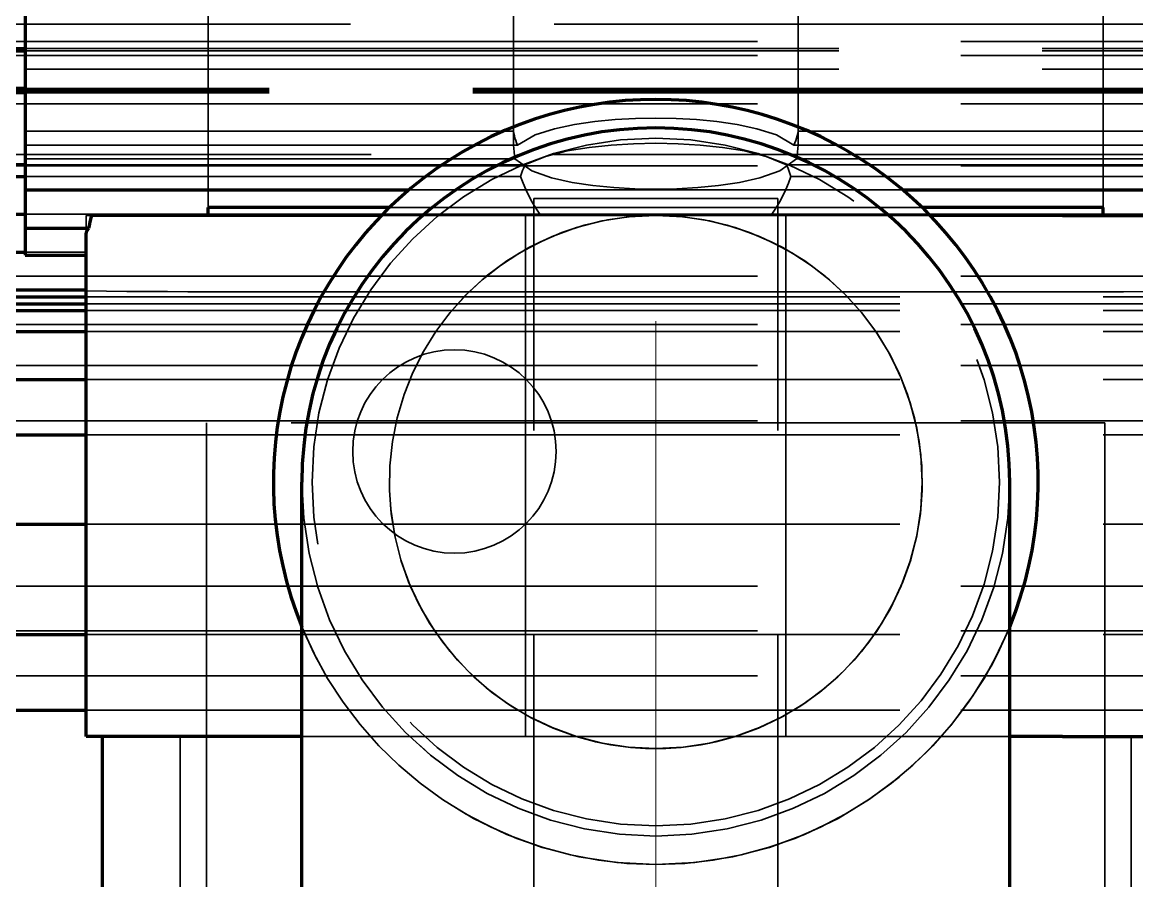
# Model space of a CAD drawing. Header units: millimetres. Extents: x 0 to 2208, y 0 to 420.
# Drawn here: x 185.68 to 191.16, y 233.59 to 237.81 of the extents above; entities that cross this region are included whole.
import ezdxf

# ---------------------------------------------------------------- set-up
doc = ezdxf.new("R2010")
doc.units = ezdxf.units.MM
doc.linetypes.add('IRAM-E-TRAZOS', pattern=[5, 4, -1])
doc.linetypes.add('IRAM-F-TRAZO-PUNTO', pattern=[20, 15, -2, 1, -2])
for name, color, linetype, lineweight in [('01-VISIBLE', 7, 'CONTINUOUS', 70), ('02-OCULTA', 4, 'IRAM-E-TRAZOS', 35), ('03-EJE', 1, 'IRAM-F-TRAZO-PUNTO', 18)]:
    doc.layers.add(name, color=color, linetype=linetype, lineweight=lineweight)

msp = doc.modelspace()

# ---------------------------------------------------------------- linework, layer by layer
at = {"layer": '01-VISIBLE'}
for p, q in [((185.697, 239.2865), (185.697, 236.9845)), ((185.297, 237.6785), (185.697, 237.6785)), ((185.597, 237.6672), (185.697, 237.6672)), ((185.697, 237.4816), (185.597, 237.4816)), ((185.697, 237.4746), (185.597, 237.4746)), ((185.697, 237.4686), (185.597, 237.4686)), ((185.697, 237.4637), (185.597, 237.4637)), ((185.697, 237.4601), (185.597, 237.4601)), ((185.697, 237.1074), (185.597, 237.1074)), ((185.297, 237.0505), (185.697, 237.0505)), ((185.697, 236.9845), (185.697, 236.7965)), ((185.697, 236.9845), (187.5836, 236.9845)), ((190.0104, 236.9845), (191.897, 236.9845)), ((186.597, 236.8585), (186.597, 236.8976)), ((187.4877, 236.8976), (186.597, 236.8976)), ((190.997, 236.8976), (190.1063, 236.8976)), ((190.997, 236.8585), (190.997, 236.8976)), ((185.297, 236.8645), (185.697, 236.8645)), ((187.4486, 236.8585), (186.797, 236.8585)), ((187.4486, 236.8585), (186.797, 236.8585)), ((190.797, 236.8585), (190.1454, 236.8585)), ((190.797, 236.8585), (190.1454, 236.8585)), ((185.697, 236.7965), (185.697, 236.6625)), ((185.697, 236.7965), (186.0104, 236.7965)), ((185.997, 234.2985), (185.997, 236.7626)), ((185.297, 236.6785), (185.697, 236.6785)), ((185.697, 236.6625), (185.997, 236.6625)), ((185.297, 236.4925), (185.997, 236.4925)), ((185.297, 236.4585), (185.997, 236.4585)), ((185.297, 236.4245), (185.997, 236.4245)), ((185.297, 236.3905), (185.997, 236.3905)), ((185.297, 236.2885), (185.997, 236.2885)), ((185.297, 236.0525), (185.997, 236.0525)), ((185.297, 235.7805), (185.997, 235.7805)), ((185.297, 235.3405), (185.997, 235.3405)), ((185.297, 234.7985), (185.997, 234.7985)), ((185.297, 234.4265), (185.997, 234.4265)), ((186.077, 233.4785), (186.077, 234.2985)), ((187.057, 234.2985), (186.797, 234.2985)), ((190.797, 234.2985), (190.537, 234.2985))]:
    msp.add_line(p, q, dxfattribs=at)
for points in [[(186.0104, 236.7965), (186.0124, 236.8069), (186.0145, 236.8173), (186.0168, 236.8277), (186.0192, 236.838), (186.0217, 236.8483), (186.0243, 236.8585)], [(186.797, 236.8585), (186.6866, 236.8585), (186.5762, 236.8585), (186.4659, 236.8585), (186.3555, 236.8585), (186.2451, 236.8585), (186.1347, 236.8585), (186.0243, 236.8585)], [(190.797, 236.8585), (190.9074, 236.8585), (191.0178, 236.8585), (191.1281, 236.8585), (191.2385, 236.8585), (191.3489, 236.8585), (191.4593, 236.8585), (191.5697, 236.8585)], [(185.997, 236.7626), (185.9975, 236.7687), (185.9987, 236.7748), (186.0008, 236.7807), (186.0035, 236.7862), (186.0068, 236.7915), (186.0104, 236.7965)], [(187.057, 233.5485), (187.057, 233.6485), (187.057, 233.7485), (187.057, 233.8485), (187.057, 233.9485), (187.057, 234.0485), (187.057, 234.1485), (187.057, 234.2485), (187.057, 234.3485), (187.057, 234.4485), (187.057, 234.5485), (187.057, 234.6485), (187.057, 234.7485), (187.057, 234.8485), (187.057, 234.9485), (187.057, 235.0485), (187.057, 235.1485), (187.057, 235.2485), (187.057, 235.3485), (187.057, 235.4485), (187.057, 235.5485)], [(190.537, 233.5485), (190.537, 233.6485), (190.537, 233.7485), (190.537, 233.8485), (190.537, 233.9485), (190.537, 234.0485), (190.537, 234.1485), (190.537, 234.2485), (190.537, 234.3485), (190.537, 234.4485), (190.537, 234.5485), (190.537, 234.6485), (190.537, 234.7485), (190.537, 234.8485), (190.537, 234.9485), (190.537, 235.0485), (190.537, 235.1485), (190.537, 235.2485), (190.537, 235.3485), (190.537, 235.4485), (190.537, 235.5485)], [(186.797, 234.2985), (186.697, 234.2985), (186.597, 234.2985), (186.497, 234.2985), (186.397, 234.2985), (186.297, 234.2985), (186.197, 234.2985), (186.097, 234.2985), (185.997, 234.2985)], [(190.797, 234.2985), (190.897, 234.2985), (190.997, 234.2985), (191.097, 234.2985), (191.197, 234.2985), (191.297, 234.2985), (191.397, 234.2985), (191.497, 234.2985), (191.597, 234.2985)]]:
    msp.add_lwpolyline(points, dxfattribs=at)
for radius, start, end in [(1.88, -22.2513, -157.7487), (1.74, 0, 180)]:
    msp.add_arc((188.797, 235.5485), radius, start, end, dxfattribs=at)
at = {"layer": '02-OCULTA'}
for p, q in [((188.097, 237.2385), (188.097, 241.4365)), ((189.497, 237.2385), (189.497, 241.4365)), ((185.697, 237.5765), (185.697, 240.5905)), ((186.597, 236.8976), (186.597, 238.2365)), ((186.597, 236.8585), (186.597, 238.2365)), ((186.597, 236.8976), (186.597, 238.2365)), ((190.997, 236.8976), (190.997, 238.2365)), ((190.997, 236.8585), (190.997, 238.2365)), ((190.997, 236.8976), (190.997, 238.2365)), ((192.297, 237.7985), (185.297, 237.7985)), ((192.297, 237.7985), (185.297, 237.7985)), ((185.297, 237.7125), (192.297, 237.7125)), ((185.297, 237.7125), (192.297, 237.7125)), ((185.697, 237.6785), (191.897, 237.6785)), ((185.697, 237.6672), (191.897, 237.6672)), ((185.297, 237.6445), (192.297, 237.6445)), ((185.297, 237.6445), (192.297, 237.6445)), ((185.697, 237.2045), (185.697, 237.5765)), ((185.697, 237.5765), (191.897, 237.5765)), ((191.897, 237.4816), (185.697, 237.4816)), ((191.897, 237.4746), (185.697, 237.4746)), ((191.897, 237.4686), (185.697, 237.4686)), ((191.897, 237.4637), (185.697, 237.4637)), ((191.897, 237.4601), (185.697, 237.4601)), ((185.297, 237.4065), (192.297, 237.4065)), ((185.697, 237.1365), (185.697, 237.2725)), ((185.697, 237.2725), (185.697, 237.2045)), ((185.697, 237.2725), (188.0978, 237.2725)), ((189.4962, 237.2725), (191.397, 237.2725)), ((185.697, 237.2045), (188.118, 237.2045)), ((189.476, 237.2045), (191.397, 237.2045)), ((192.397, 237.1585), (185.297, 237.1585)), ((192.297, 237.1585), (185.297, 237.1585)), ((185.697, 236.6625), (185.697, 237.1365)), ((185.697, 237.1365), (188.1045, 237.1365)), ((189.4895, 237.1365), (191.397, 237.1365)), ((185.297, 237.1025), (192.297, 237.1025)), ((188.1538, 237.1074), (185.697, 237.1074)), ((191.397, 237.1074), (189.4402, 237.1074)), ((185.697, 237.0505), (188.1325, 237.0505)), ((189.4615, 237.0505), (191.397, 237.0505)), ((187.5836, 236.9845), (190.0104, 236.9845)), ((186.597, 236.8585), (186.597, 236.8976)), ((190.1063, 236.8976), (187.4877, 236.8976)), ((188.197, 230.802), (188.197, 236.942)), ((189.397, 230.802), (189.397, 236.942)), ((190.997, 236.8585), (190.997, 236.8976)), ((185.297, 236.8645), (192.297, 236.8645)), ((185.697, 236.8645), (188.2268, 236.8645)), ((185.997, 236.7626), (185.997, 236.8585)), ((185.997, 234.2985), (185.997, 236.8585)), ((191.597, 236.8585), (185.997, 236.8585)), ((185.997, 236.8585), (185.997, 236.6625)), ((185.997, 236.7626), (185.997, 236.8585)), ((185.997, 236.4878), (185.997, 236.8585)), ((185.997, 236.6785), (185.997, 236.8585)), ((185.997, 236.8585), (191.597, 236.8585)), ((186.0243, 236.8585), (186.597, 236.8585)), ((186.797, 236.8585), (186.597, 236.8585)), ((190.997, 236.8585), (186.597, 236.8585)), ((190.797, 236.8585), (186.797, 236.8585)), ((188.797, 236.8585), (187.4486, 236.8585)), ((190.1454, 236.8585), (187.4486, 236.8585)), ((188.157, 234.2985), (188.157, 236.8585)), ((190.1454, 236.8585), (188.797, 236.8585)), ((189.3672, 236.8645), (191.397, 236.8645)), ((189.437, 234.2985), (189.437, 236.8585)), ((190.997, 236.8585), (190.797, 236.8585)), ((190.997, 236.8585), (191.5697, 236.8585)), ((185.997, 236.6625), (185.997, 236.7626)), ((185.697, 236.6785), (185.997, 236.6785)), ((185.997, 236.4925), (185.997, 236.6785)), ((185.697, 236.6625), (185.997, 236.6625)), ((185.297, 236.5605), (192.297, 236.5605)), ((185.997, 236.4878), (185.997, 236.4925)), ((185.997, 236.4585), (192.297, 236.4585)), ((190.797, 236.4833), (186.797, 236.4833)), ((185.297, 236.4245), (192.297, 236.4245)), ((185.997, 236.4245), (192.297, 236.4245)), ((185.997, 236.3905), (192.297, 236.3905)), ((185.297, 236.3225), (192.297, 236.3225)), ((185.997, 236.2885), (192.297, 236.2885)), ((185.297, 236.1205), (192.297, 236.1205)), ((185.997, 236.0525), (192.297, 236.0525)), ((185.297, 235.8485), (192.297, 235.8485)), ((191.005, 235.8399), (186.589, 235.8399)), ((186.589, 235.8399), (186.589, 233.4792)), ((186.589, 235.8385), (186.589, 235.8399)), ((191.005, 235.8385), (186.589, 235.8385)), ((186.589, 233.4785), (186.589, 235.8385)), ((191.005, 235.8399), (191.005, 233.4792)), ((191.005, 235.8385), (191.005, 235.8399)), ((191.005, 233.4785), (191.005, 235.8385)), ((185.997, 235.7805), (192.297, 235.7805)), ((185.997, 235.3405), (192.297, 235.3405)), ((185.297, 235.0365), (192.297, 235.0365)), ((185.297, 234.8165), (192.297, 234.8165)), ((185.997, 234.7985), (192.297, 234.7985)), ((185.297, 234.5965), (192.297, 234.5965)), ((185.297, 234.4265), (192.297, 234.4265)), ((185.997, 234.4265), (192.297, 234.4265)), ((186.4594, 233.4785), (186.4594, 234.2985)), ((190.797, 234.2985), (186.797, 234.2985)), ((188.4051, 234.2985), (187.057, 234.2985)), ((188.4051, 234.2985), (189.1889, 234.2985)), ((190.537, 234.2985), (189.1889, 234.2985)), ((191.1346, 233.4785), (191.1346, 234.2985))]:
    msp.add_line(p, q, dxfattribs=at)
for points in [[(188.797, 237.3368), (188.6968, 237.3349), (188.5967, 237.3295), (188.4969, 237.3198), (188.3977, 237.3054), (188.2996, 237.2848), (188.2041, 237.2547), (188.118, 237.2045)], [(189.476, 237.2045), (189.3899, 237.2547), (189.2944, 237.2848), (189.1963, 237.3054), (189.0971, 237.3198), (188.9973, 237.3295), (188.8972, 237.3349), (188.797, 237.3368)], [(188.0978, 237.2725), (188.0976, 237.2669), (188.0974, 237.2612), (188.0972, 237.2555), (188.0971, 237.2499), (188.097, 237.2442), (188.097, 237.2385)], [(188.097, 237.2385), (188.0972, 237.2215), (188.0978, 237.2044), (188.0989, 237.1874), (188.1003, 237.1704), (188.1022, 237.1534), (188.1045, 237.1365)], [(188.118, 237.2045), (188.1129, 237.2153), (188.1085, 237.2263), (188.1048, 237.2376), (188.1017, 237.2491), (188.0994, 237.2607), (188.0978, 237.2725)], [(189.4962, 237.2725), (189.4946, 237.2607), (189.4923, 237.2491), (189.4892, 237.2376), (189.4855, 237.2263), (189.4811, 237.2153), (189.476, 237.2045)], [(189.4895, 237.1365), (189.4918, 237.1534), (189.4937, 237.1704), (189.4951, 237.1874), (189.4962, 237.2044), (189.4968, 237.2215), (189.497, 237.2385)], [(189.497, 237.2385), (189.497, 237.2442), (189.4969, 237.2499), (189.4968, 237.2555), (189.4966, 237.2612), (189.4964, 237.2669), (189.4962, 237.2725)], [(188.1538, 237.1074), (188.255, 237.1488), (188.3612, 237.1751), (188.4693, 237.1927), (188.5782, 237.2043), (188.6875, 237.211), (188.797, 237.2132)], [(188.797, 237.2132), (188.9065, 237.211), (189.0158, 237.2043), (189.1247, 237.1927), (189.2328, 237.1751), (189.339, 237.1488), (189.4402, 237.1074)], [(188.1045, 237.1365), (188.1876, 237.0772), (188.2848, 237.0429), (188.3857, 237.0208), (188.4879, 237.0058), (188.5907, 236.9957), (188.6937, 236.9897), (188.797, 236.987), (188.9003, 236.9897), (189.0033, 236.9957), (189.1061, 237.0058), (189.2083, 237.0208), (189.3092, 237.0429), (189.4064, 237.0772), (189.4895, 237.1365)], [(188.1325, 237.0505), (188.1357, 237.0601), (188.139, 237.0697), (188.1425, 237.0792), (188.1462, 237.0886), (188.1499, 237.098), (188.1538, 237.1074)], [(189.4402, 237.1074), (189.4441, 237.098), (189.4478, 237.0886), (189.4515, 237.0792), (189.455, 237.0697), (189.4583, 237.0601), (189.4615, 237.0505)], [(188.2268, 236.8645), (188.2073, 236.8935), (188.1892, 236.9233), (188.1727, 236.954), (188.1577, 236.9855), (188.1443, 237.0177), (188.1325, 237.0505)], [(189.4615, 237.0505), (189.4497, 237.0177), (189.4363, 236.9855), (189.4213, 236.954), (189.4048, 236.9233), (189.3867, 236.8935), (189.3672, 236.8645)], [(188.797, 236.942), (188.697, 236.942), (188.597, 236.942), (188.497, 236.942), (188.397, 236.942), (188.297, 236.942), (188.197, 236.942)], [(188.197, 236.942), (188.297, 236.942), (188.397, 236.942), (188.497, 236.942), (188.597, 236.942), (188.697, 236.942), (188.797, 236.942), (188.897, 236.942), (188.997, 236.942), (189.097, 236.942), (189.197, 236.942), (189.297, 236.942), (189.397, 236.942)], [(189.397, 236.942), (189.297, 236.942), (189.197, 236.942), (189.097, 236.942), (188.997, 236.942), (188.897, 236.942), (188.797, 236.942)], [(186.0243, 236.8585), (186.0198, 236.8585), (186.0152, 236.8585), (186.0107, 236.8585), (186.0061, 236.8585), (186.0016, 236.8585), (185.997, 236.8585)], [(186.797, 236.8585), (186.697, 236.8585), (186.597, 236.8585), (186.497, 236.8585), (186.397, 236.8585), (186.297, 236.8585), (186.197, 236.8585), (186.097, 236.8585), (185.997, 236.8585)], [(186.0243, 236.8585), (186.0198, 236.8585), (186.0152, 236.8585), (186.0107, 236.8585), (186.0061, 236.8585), (186.0016, 236.8585), (185.997, 236.8585)], [(188.797, 236.8585), (188.6903, 236.8585), (188.5837, 236.8585), (188.477, 236.8585), (188.3703, 236.8585), (188.2637, 236.8585), (188.157, 236.8585)], [(188.157, 236.8585), (188.2637, 236.8585), (188.3703, 236.8585), (188.477, 236.8585), (188.5837, 236.8585), (188.6903, 236.8585), (188.797, 236.8585), (188.9037, 236.8585), (189.0103, 236.8585), (189.117, 236.8585), (189.2237, 236.8585), (189.3303, 236.8585), (189.437, 236.8585)], [(189.3672, 236.8645), (189.2636, 236.8645), (189.1599, 236.8645), (189.0562, 236.8645), (188.9525, 236.8645), (188.8488, 236.8645), (188.7452, 236.8645), (188.6415, 236.8645), (188.5378, 236.8645), (188.4341, 236.8645), (188.3304, 236.8645), (188.2268, 236.8645)], [(189.437, 236.8585), (189.3303, 236.8585), (189.2237, 236.8585), (189.117, 236.8585), (189.0103, 236.8585), (188.9037, 236.8585), (188.797, 236.8585)], [(190.797, 236.8585), (190.897, 236.8585), (190.997, 236.8585), (191.097, 236.8585), (191.197, 236.8585), (191.297, 236.8585), (191.397, 236.8585), (191.497, 236.8585), (191.597, 236.8585)], [(186.797, 236.4833), (186.697, 236.4833), (186.597, 236.4834), (186.497, 236.4836), (186.397, 236.4839), (186.297, 236.4843), (186.197, 236.4848), (186.097, 236.4856), (185.997, 236.4878)], [(191.597, 236.4878), (191.497, 236.4856), (191.397, 236.4848), (191.297, 236.4843), (191.197, 236.4839), (191.097, 236.4836), (190.997, 236.4834), (190.897, 236.4833), (190.797, 236.4833)], [(186.797, 234.2985), (186.697, 234.2985), (186.597, 234.2985), (186.497, 234.2985), (186.397, 234.2985), (186.297, 234.2985), (186.197, 234.2985), (186.097, 234.2985), (185.997, 234.2985)], [(188.797, 234.2985), (188.6963, 234.2985), (188.5955, 234.2985), (188.4948, 234.2985), (188.394, 234.2985), (188.2933, 234.2985), (188.1926, 234.2985), (188.0918, 234.2985), (187.9911, 234.2985), (187.8903, 234.2985), (187.7896, 234.2985), (187.6889, 234.2985), (187.5881, 234.2985), (187.4874, 234.2985), (187.3866, 234.2985), (187.2859, 234.2985), (187.1851, 234.2985), (187.0844, 234.2985), (186.9837, 234.2985), (186.8829, 234.2985), (186.7822, 234.2985), (186.6814, 234.2985), (186.5807, 234.2985), (186.48, 234.2985), (186.3792, 234.2985), (186.2785, 234.2985), (186.1777, 234.2985), (186.077, 234.2985)], [(186.077, 234.2985), (186.1777, 234.2985), (186.2785, 234.2985), (186.3792, 234.2985), (186.48, 234.2985), (186.5807, 234.2985), (186.6814, 234.2985), (186.7822, 234.2985), (186.8829, 234.2985), (186.9837, 234.2985), (187.0844, 234.2985), (187.1851, 234.2985), (187.2859, 234.2985), (187.3866, 234.2985), (187.4874, 234.2985), (187.5881, 234.2985), (187.6889, 234.2985), (187.7896, 234.2985), (187.8903, 234.2985), (187.9911, 234.2985), (188.0918, 234.2985), (188.1926, 234.2985), (188.2933, 234.2985), (188.394, 234.2985), (188.4948, 234.2985), (188.5955, 234.2985), (188.6963, 234.2985), (188.797, 234.2985), (188.8977, 234.2985), (188.9985, 234.2985), (189.0992, 234.2985), (189.2, 234.2985), (189.3007, 234.2985), (189.4014, 234.2985), (189.5022, 234.2985), (189.6029, 234.2985), (189.7037, 234.2985), (189.8044, 234.2985), (189.9051, 234.2985), (190.0059, 234.2985), (190.1066, 234.2985), (190.2074, 234.2985), (190.3081, 234.2985), (190.4089, 234.2985), (190.5096, 234.2985), (190.6103, 234.2985), (190.7111, 234.2985), (190.8118, 234.2985), (190.9126, 234.2985), (191.0133, 234.2985), (191.114, 234.2985), (191.2148, 234.2985)], [(188.797, 234.2985), (188.6954, 234.2985), (188.5937, 234.2985), (188.4921, 234.2985), (188.3905, 234.2985), (188.2888, 234.2985), (188.1872, 234.2985), (188.0856, 234.2985), (187.9839, 234.2985), (187.8823, 234.2985), (187.7807, 234.2985), (187.679, 234.2985), (187.5774, 234.2985), (187.4757, 234.2985), (187.3741, 234.2985), (187.2725, 234.2985), (187.1708, 234.2985), (187.0692, 234.2985), (186.9676, 234.2985), (186.8659, 234.2985), (186.7643, 234.2985), (186.6627, 234.2985), (186.561, 234.2985), (186.4594, 234.2985)], [(186.4594, 234.2985), (186.561, 234.2985), (186.6627, 234.2985), (186.7643, 234.2985), (186.8659, 234.2985), (186.9676, 234.2985), (187.0692, 234.2985), (187.1708, 234.2985), (187.2725, 234.2985), (187.3741, 234.2985), (187.4757, 234.2985), (187.5774, 234.2985), (187.679, 234.2985), (187.7807, 234.2985), (187.8823, 234.2985), (187.9839, 234.2985), (188.0856, 234.2985), (188.1872, 234.2985), (188.2888, 234.2985), (188.3905, 234.2985), (188.4921, 234.2985), (188.5937, 234.2985), (188.6954, 234.2985), (188.797, 234.2985), (188.8986, 234.2985), (189.0003, 234.2985), (189.1019, 234.2985), (189.2035, 234.2985), (189.3052, 234.2985), (189.4068, 234.2985), (189.5084, 234.2985), (189.6101, 234.2985), (189.7117, 234.2985), (189.8133, 234.2985), (189.915, 234.2985), (190.0166, 234.2985), (190.1183, 234.2985), (190.2199, 234.2985), (190.3215, 234.2985), (190.4232, 234.2985), (190.5248, 234.2985), (190.6264, 234.2985), (190.7281, 234.2985), (190.8297, 234.2985), (190.9313, 234.2985), (191.033, 234.2985), (191.1346, 234.2985)], [(188.797, 234.2985), (188.6903, 234.2985), (188.5837, 234.2985), (188.477, 234.2985), (188.3703, 234.2985), (188.2637, 234.2985), (188.157, 234.2985)], [(188.157, 234.2985), (188.2637, 234.2985), (188.3703, 234.2985), (188.477, 234.2985), (188.5837, 234.2985), (188.6903, 234.2985), (188.797, 234.2985), (188.9037, 234.2985), (189.0103, 234.2985), (189.117, 234.2985), (189.2237, 234.2985), (189.3303, 234.2985), (189.437, 234.2985)], [(191.2148, 234.2985), (191.114, 234.2985), (191.0133, 234.2985), (190.9126, 234.2985), (190.8118, 234.2985), (190.7111, 234.2985), (190.6103, 234.2985), (190.5096, 234.2985), (190.4089, 234.2985), (190.3081, 234.2985), (190.2074, 234.2985), (190.1066, 234.2985), (190.0059, 234.2985), (189.9051, 234.2985), (189.8044, 234.2985), (189.7037, 234.2985), (189.6029, 234.2985), (189.5022, 234.2985), (189.4014, 234.2985), (189.3007, 234.2985), (189.2, 234.2985), (189.0992, 234.2985), (188.9985, 234.2985), (188.8977, 234.2985), (188.797, 234.2985)], [(191.1346, 234.2985), (191.033, 234.2985), (190.9313, 234.2985), (190.8297, 234.2985), (190.7281, 234.2985), (190.6264, 234.2985), (190.5248, 234.2985), (190.4232, 234.2985), (190.3215, 234.2985), (190.2199, 234.2985), (190.1183, 234.2985), (190.0166, 234.2985), (189.915, 234.2985), (189.8133, 234.2985), (189.7117, 234.2985), (189.6101, 234.2985), (189.5084, 234.2985), (189.4068, 234.2985), (189.3052, 234.2985), (189.2035, 234.2985), (189.1019, 234.2985), (189.0003, 234.2985), (188.8986, 234.2985), (188.797, 234.2985)], [(189.437, 234.2985), (189.3303, 234.2985), (189.2237, 234.2985), (189.117, 234.2985), (189.0103, 234.2985), (188.9037, 234.2985), (188.797, 234.2985)], [(190.797, 234.2985), (190.897, 234.2985), (190.997, 234.2985), (191.097, 234.2985), (191.197, 234.2985), (191.297, 234.2985), (191.397, 234.2985), (191.497, 234.2985), (191.597, 234.2985)]]:
    msp.add_lwpolyline(points, dxfattribs=at)
for centre, radius in [((188.797, 235.5485), 1.88), ((188.797, 235.5485), 1.74), ((188.797, 235.5485), 1.69), ((188.797, 235.5485), 1.69), ((188.797, 235.5485), 1.31), ((187.807, 235.6985), 0.5), ((187.807, 235.6985), 0.5)]:
    msp.add_circle(centre, radius, dxfattribs=at)
for radius, start, end in [(1.31, 90, -107.408), (1.31, -72.592, 90), (1.74, 180, -90), (1.74, -90, 0), (1.88, -157.7487, -90), (1.88, -90, -22.2513), (1.31, -107.408, -90), (1.31, -90, -72.592)]:
    msp.add_arc((188.797, 235.5485), radius, start, end, dxfattribs=at)
at = {"layer": '03-EJE'}
msp.add_line((188.797, 121.3385), (188.797, 243.1205), dxfattribs=at)

doc.saveas('drawing.dxf')
